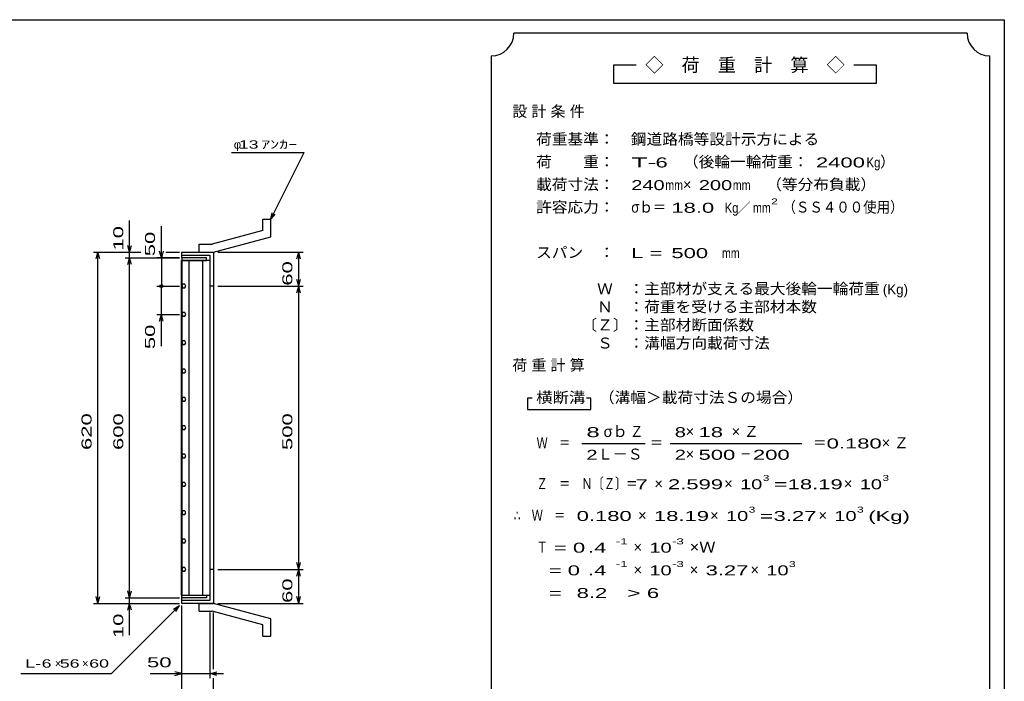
# Model space of a CAD drawing. Units: millimetres, scale not verified. Extents: x -1456 to 1385, y -1026 to 843.
# Drawn here: x -353 to 1385, y -325 to 843 of the extents above; entities that cross this region are included whole.
import ezdxf
from ezdxf.enums import TextEntityAlignment as Align

# ---------------------------------------------------------------- set-up
doc = ezdxf.new("R2010")
doc.units = ezdxf.units.MM
doc.header["$LTSCALE"] = 8
for name, color, linetype, lineweight in [('0_2', 150, 'Continuous', 25), ('16', 3, 'Continuous', 25), ('19', 6, 'Continuous', 25), ('22', 4, 'Continuous', 25), ('24', 2, 'Continuous', 25)]:
    doc.layers.add(name, color=color, linetype=linetype, lineweight=lineweight)
doc.styles.add('ベクトル', font='')
doc.styles.get('ベクトル').set_extended_font_data('ベクトル')

msp = doc.modelspace()

# ---------------------------------------------------------------- linework, layer by layer
at = {"layer": '0_2'}
for p, q in [((-1383.2, 842.8), (1384.8, 842.8)), ((1384.8, 842.8), (1384.8, -917.2))]:
    msp.add_line(p, q, dxfattribs=at)
at = {"layer": '16'}
for p, q in [((-67.7, -173), (-67.7, 418)), ((-67.7, 418), (-67, 418)), ((-23, 422.5), (-67, 422.5)), ((-67, 422.5), (-67, 418)), ((-67, 418), (-23, 418)), ((-67, 418), (-67, -173)), ((-17, 418), (-67, 418)), ((-54.5, 418), (-54.5, -173)), ((-29.5, -173), (-29.5, 418)), ((-23, 418), (-23, 422.5)), ((-17, -173), (-17, 418)), ((-65.146, 375.735), (-67, 372.475)), ((-67, 372.475), (-65.104, 369.24)), ((-61.396, 375.76), (-65.146, 375.735)), ((-65.104, 369.24), (-61.354, 369.265)), ((-59.5, 372.5), (-61.396, 375.76)), ((-61.354, 369.265), (-59.5, 372.525)), ((-65.146, 325.735), (-67, 322.475)), ((-67, 322.475), (-65.104, 319.24)), ((-61.396, 325.76), (-65.146, 325.735)), ((-65.104, 319.24), (-61.354, 319.265)), ((-59.5, 322.5), (-61.396, 325.76)), ((-61.354, 319.265), (-59.5, 322.525)), ((-65.146, 275.735), (-67, 272.475)), ((-67, 272.475), (-65.104, 269.24)), ((-61.396, 275.76), (-65.146, 275.735)), ((-65.104, 269.24), (-61.354, 269.265)), ((-59.5, 272.5), (-61.396, 275.76)), ((-61.354, 269.265), (-59.5, 272.525)), ((-65.146, 225.735), (-67, 222.475)), ((-67, 222.475), (-65.104, 219.24)), ((-61.396, 225.76), (-65.146, 225.735)), ((-65.104, 219.24), (-61.354, 219.265)), ((-59.5, 222.5), (-61.396, 225.76)), ((-61.354, 219.265), (-59.5, 222.525)), ((-65.146, 175.735), (-67, 172.475)), ((-61.396, 175.76), (-65.146, 175.735)), ((-59.5, 172.5), (-61.396, 175.76)), ((-67, 172.475), (-65.104, 169.24)), ((-65.104, 169.24), (-61.354, 169.265)), ((-61.354, 169.265), (-59.5, 172.525)), ((-65.146, 125.735), (-67, 122.475)), ((-67, 122.475), (-65.104, 119.24)), ((-61.396, 125.76), (-65.146, 125.735)), ((-59.5, 122.5), (-61.396, 125.76)), ((-61.354, 119.265), (-59.5, 122.525)), ((-65.104, 119.24), (-61.354, 119.265)), ((-65.146, 75.735), (-67, 72.475)), ((-67, 72.475), (-65.104, 69.24)), ((-61.396, 75.76), (-65.146, 75.735)), ((-59.5, 72.5), (-61.396, 75.76)), ((-61.354, 69.265), (-59.5, 72.525)), ((-65.104, 69.24), (-61.354, 69.265)), ((-65.146, 25.735), (-67, 22.475)), ((-67, 22.475), (-65.104, 19.24)), ((-61.396, 25.76), (-65.146, 25.735)), ((-65.104, 19.24), (-61.354, 19.265)), ((-59.5, 22.5), (-61.396, 25.76)), ((-61.354, 19.265), (-59.5, 22.525)), ((-65.146, -24.265), (-67, -27.525)), ((-67, -27.525), (-65.104, -30.76)), ((-61.396, -24.24), (-65.146, -24.265)), ((-65.104, -30.76), (-61.354, -30.735)), ((-59.5, -27.5), (-61.396, -24.24)), ((-61.354, -30.735), (-59.5, -27.475)), ((-65.146, -74.265), (-67, -77.525)), ((-67, -77.525), (-65.104, -80.76)), ((-61.396, -74.24), (-65.146, -74.265)), ((-65.104, -80.76), (-61.354, -80.735)), ((-59.5, -77.5), (-61.396, -74.24)), ((-61.354, -80.735), (-59.5, -77.475)), ((-65.146, -124.265), (-67, -127.525)), ((-67, -127.525), (-65.104, -130.76)), ((-61.396, -124.24), (-65.146, -124.265)), ((-65.104, -130.76), (-61.354, -130.735)), ((-59.5, -127.5), (-61.396, -124.24)), ((-61.354, -130.735), (-59.5, -127.475)), ((-67, -173), (-67.7, -173)), ((-67, -173), (-23, -173)), ((-67, -177.5), (-67, -173)), ((-67, -173), (-17, -173)), ((-23, -173), (-23, -177.5)), ((-23, -177.5), (-67, -177.5))]:
    msp.add_line(p, q, dxfattribs=at)
at = {"layer": '19'}
for p, q in [((76, 490.5), (90, 490.5)), ((76, 470.5), (76, 490.5)), ((90, 459.5), (90, 490.5)), ((76, 470.5), (-13, 446.5)), ((-11, 432.5), (90, 459.5)), ((-36, 446.5), (-13, 446.5)), ((-36, 432.5), (-36, 446.5)), ((-67, 422.5), (-67, 432.5)), ((-67, 432.5), (-12, 432.5)), ((-17, 426.5), (-67, 426.5)), ((-36, 432.5), (-11, 432.5)), ((-17, -181.5), (-17, 426.5)), ((-12, 432.5), (-11, 431.5)), ((-11, 431.5), (-11, -186.5)), ((-11, 372.5), (-17, 372.5)), ((-11, -127.5), (-17, -127.5)), ((-67, -187.5), (-67, -177.5)), ((-67, -181.5), (-17, -181.5)), ((-12, -187.5), (-67, -187.5)), ((-36, -187.5), (-11, -187.5)), ((-36, -201.5), (-36, -187.5)), ((-11, -186.5), (-12, -187.5)), ((90, -214.5), (-11, -187.5)), ((-36, -201.5), (-13, -201.5)), ((76, -225.5), (-13, -201.5)), ((76, -245.5), (76, -225.5)), ((90, -245.5), (90, -214.5)), ((76, -245.5), (90, -245.5))]:
    msp.add_line(p, q, dxfattribs=at)
at = {"layer": '22'}
for p, q in [((21, 608.5), (149, 608.5)), ((90, 490.5), (149, 608.5)), ((-159, 432.5), (-159, 488.5)), ((90, 490.5), (92.4, 502.18)), ((90, 490.5), (98, 499.3)), ((-103, 422.5), (-103, 478.5)), ((-159, 432.5), (-162.2, 444.5)), ((-159, 432.5), (-155.8, 444.5)), ((-103, 422.5), (-106.2, 434.5)), ((-99.8, 434.5), (-103, 422.5)), ((-223, 432.5), (-139, 432.5)), ((-218.2, 420.5), (-215, 432.5)), ((-211.8, 420.5), (-215, 432.5)), ((-215, -187.5), (-215, 432.5)), ((-167, 432.5), (-139, 432.5)), ((-167, 422.5), (-71, 422.5)), ((-162.2, 410.5), (-159, 422.5)), ((-159, 422.5), (-159, 432.5)), ((-155.8, 410.5), (-159, 422.5)), ((-159, -177.5), (-159, 422.5)), ((-71, 422.5), (-111, 422.5)), ((-103, 422.5), (-103, 372.5)), ((-95, 432.5), (-71, 432.5)), ((-95, 432.5), (-71, 432.5)), ((-3, 432.5), (147.4, 432.5)), ((136.2, 420.5), (139.4, 432.5)), ((142.6, 420.5), (139.4, 432.5)), ((139.4, 372.5), (139.4, 432.5)), ((139.4, 372.5), (136.2, 384.5)), ((139.4, 372.5), (142.6, 384.5)), ((-111, 372.5), (-71, 372.5)), ((-103, 322.5), (-103, 372.5)), ((-3, 372.5), (147.4, 372.5)), ((136.2, 360.5), (139.4, 372.5)), ((142.6, 360.5), (139.4, 372.5)), ((139.4, -127.5), (139.4, 372.5)), ((-111, 322.5), (-71, 322.5)), ((-106.2, 310.5), (-103, 322.5)), ((-99.8, 310.5), (-103, 322.5)), ((-103, 266.5), (-103, 322.5)), ((139.4, -127.5), (136.2, -115.5)), ((139.4, -127.5), (142.6, -115.5)), ((-3, -127.5), (147.4, -127.5)), ((136.2, -139.5), (139.4, -127.5)), ((142.6, -139.5), (139.4, -127.5)), ((139.4, -187.5), (139.4, -127.5)), ((-159, -177.5), (-162.2, -165.5)), ((-159, -177.5), (-155.8, -165.5)), ((-223, -187.5), (-71, -187.5)), ((-215, -187.5), (-218.2, -175.5)), ((-215, -187.5), (-211.8, -175.5)), ((-167, -177.5), (-71, -177.5)), ((-167, -187.5), (-71, -187.5)), ((-162.2, -199.5), (-159, -187.5)), ((-159, -187.5), (-159, -177.5)), ((-155.8, -199.5), (-159, -187.5)), ((-159, -243.5), (-159, -187.5)), ((-3, -187.5), (147.4, -187.5)), ((139.4, -187.5), (136.2, -175.5)), ((139.4, -187.5), (142.6, -175.5)), ((-191, -311.5), (-71, -191.5)), ((-81.4, -197.9), (-71, -191.5)), ((-77.4, -201.9), (-71, -191.5)), ((-67, -319.5), (-67, -191.5)), ((-67, -375.5), (-67, -191.5)), ((-17, -319.5), (-17, -203.696)), ((-11, -303.5), (-11, -203.696)), ((-351, -311.5), (-191, -311.5)), ((-123, -311.5), (-67, -311.5)), ((-67, -311.5), (-79, -308.3)), ((-79, -314.7), (-67, -311.5)), ((-67, -311.5), (-17, -311.5)), ((-17, -311.5), (-5, -308.3)), ((-5, -314.7), (-17, -311.5)), ((-17, -311.5), (7, -311.5)), ((-11, -375.5), (-11, -319.5))]:
    msp.add_line(p, q, dxfattribs=at)
msp.add_circle((-103, 372.5), 2.4, dxfattribs=at)
at = {"layer": '24', "color": 4}
for p, q in [((1319.2, 818.8), (519.2, 818.8)), ((479.2, 778.8), (479.2, -461.2)), ((1359.2, -461.2), (1359.2, 778.8)), ((735.2, 762.8), (695.2, 762.8)), ((695.2, 762.8), (695.2, 730.8)), ((1159.2, 762.8), (1119.2, 762.8)), ((1159.2, 730.8), (1159.2, 762.8)), ((695.2, 730.8), (1159.2, 730.8)), ((551.2, 174.8), (543.2, 174.8)), ((543.2, 174.8), (543.2, 154.8)), ((655.2, 174.8), (647.2, 174.8)), ((655.2, 154.8), (655.2, 174.8)), ((543.2, 154.8), (655.2, 154.8)), ((639.2, 94.8), (751.2, 94.8)), ((795.2, 94.8), (1027.2, 94.8))]:
    msp.add_line(p, q, dxfattribs=at)
for centre, start, end in [((479.2, 818.8), 270, 0), ((1359.2, 818.8), 180, 270)]:
    msp.add_arc(centre, 40, start, end, dxfattribs=at)

# ---------------------------------------------------------------- texts
at = {"layer": '22', "color": 2, "style": 'ベクトル'}
for s, p in [('φ', (25, 622.5)), ('×', (-291, -293.5)), ('×', (-243, -293.5))]:
    msp.add_text(s, height=14.66, dxfattribs=at).set_placement(p, align=Align.MIDDLE_LEFT)
for s, height, width, p in [(' 13 ', 14.66, 1.6, (25, 622.5)), ('ｱﾝｶｰ', 14.66, 1.6, (73, 622.5)), ('L-', 14.66, 1.6, (-343, -293.5)), (' 6 ', 14.66, 1.6, (-323, -293.5)), (' 56 ', 14.66, 1.6, (-291, -293.5)), (' 60 ', 14.66, 1.6, (-239, -293.5)), (' 50 ', 17.6, 1.65, (-139, -291.5))]:
    msp.add_text(s, height=height, dxfattribs=dict(at, width=width)).set_placement(p, align=Align.MIDDLE_LEFT)
at = {"layer": '22', "color": 2, "style": 'ベクトル', "width": 1.65}
for s, p in [(' 10 ', (-179, 424.5)), (' 50 ', (-123, 414.5)), (' 60 ', (119.4, 362.5)), (' 50 ', (-123, 250.5)), (' 620 ', (-235, 72.5)), (' 600 ', (-179, 72.5)), (' 500 ', (119.4, 72.5)), (' 60 ', (119.4, -197.5)), (' 10 ', (-179, -259.5))]:
    msp.add_text(s, height=17.6, rotation=90, dxfattribs=at).set_placement(p, align=Align.MIDDLE_LEFT)
at = {"layer": '24', "style": 'ベクトル'}
for s, height, p in [('◇\u3000荷\u3000重\u3000計\u3000算\u3000◇', 23.46, (751.2, 762.8)), ('）', 19.35, (1165.6, 592)), ('×', 19.35, (817.6, 552)), ('／', 17.6, (913.2, 510.8)), ('(Kg)', 17.6, (1170.4, 366.8)), ('σｂ', 19.35, (677.6, 116)), ('×', 19.35, (822.4, 116)), ('Ｌ－Ｓ', 19.35, (667.2, 76)), ('×', 19.35, (822.4, 76)), ('×', 19.35, (767.2, 24)), ('×', 19.35, (890.4, 24)), ('×', 19.35, (1101.6, 24)), ('×', 19.35, (738.4, -32)), ('×', 19.35, (865.6, -32)), ('×', 19.35, (1056.8, -32)), ('×', 19.35, (730.4, -88)), ('×', 19.35, (730.4, -128)), ('×', 19.35, (829.6, -128)), ('×', 19.35, (936.8, -128))]:
    msp.add_text(s, height=height, dxfattribs=at).set_placement(p, align=Align.MIDDLE_LEFT)
for s, height, width, p in [('荷重基準：\u3000', 19.35, 1.05, (558.4, 632)), ('鋼道路橋等設計示方による', 19.35, 1.05, (725.6, 632)), ('荷\u3000\u3000重：\u3000', 19.35, 1.05, (558.4, 592)), ('T-', 17.6, 2, (726.4, 590.8)), (' 6 ', 17.6, 1.65, (758.4, 590.8)), ('（後輪一輪荷重：', 19.35, 1.05, (817.6, 592)), (' 2400', 17.6, 1.65, (1041.6, 590.8)), ('Kg', 17.6, 0.85, (1141.6, 590.8)), ('載荷寸法：\u3000', 19.35, 1.05, (558.4, 552)), ('240', 17.6, 1.5, (726.4, 550.8)), ('200', 17.6, 1.5, (845.6, 550.8)), ('\u3000（等分布負載）', 19.35, 1.05, (936.8, 552)), ('mm', 17.6, 0.8, (786.4, 550.8)), ('mm', 17.6, 0.8, (905.6, 550.8)), ('許容応力：\u3000', 19.35, 1.05, (558.4, 512)), ('σｂ＝', 19.35, 0.9, (726.4, 512)), ('2', 10.56, 1.5, (973.2, 522)), ('（ＳＳ４００使用）', 19.35, 0.9, (993.2, 512)), (' 18.0', 17.6, 1.65, (786.4, 510.8)), ('Kg', 17.6, 0.85, (891.2, 510.8)), ('mm', 17.6, 0.8, (941.2, 510.8)), ('スパン\u3000：\u3000', 19.35, 1.05, (558.4, 432)), ('L =', 17.6, 1.65, (726.4, 430.8)), (' 500 ', 17.6, 1.65, (786.4, 430.8)), ('mm', 17.6, 0.8, (886.4, 430.8)), ('\u3000Ｗ\u3000：主部材が支える最大後輪一輪荷重', 19.35, 1.05, (638.4, 368)), ('\u3000Ｎ\u3000：荷重を受ける主部材本数', 19.35, 1.05, (638.4, 336)), ('〔Ｚ〕：主部材断面係数', 19.35, 1.05, (638.4, 304)), ('\u3000Ｓ\u3000：溝幅方向載荷寸法', 19.35, 1.05, (638.4, 272)), ('横断溝', 19.35, 1.1, (558.4, 176)), ('\u3000（溝幅＞載荷寸法Ｓの場合）', 19.35, 1.05, (641.6, 176)), ('8', 17.6, 1.8, (647.2, 114.8)), ('Ｚ', 19.35, 0.9, (724, 116)), ('8', 17.6, 1.5, (803.2, 114.8)), (' 18 ', 17.6, 1.65, (834.4, 114.8)), ('Ｗ\u3000＝', 19.35, 0.75, (559.2, 96)), ('＝', 19.35, 0.9, (759.2, 96)), ('＝', 19.35, 0.9, (1047.2, 96)), ('0.180', 17.6, 1.65, (1071.2, 94.8)), ('2', 17.6, 1.5, (647.2, 74.8)), ('2', 17.6, 1.5, (803.2, 74.8)), (' 500 ', 17.6, 1.65, (834.4, 74.8)), ('－', 19.35, 0.75, (918.4, 76)), (' 200 ', 17.6, 1.65, (930.4, 74.8)), ('Ｚ\u3000＝\u3000Ｎ〔Ｚ〕＝', 19.35, 0.75, (559.2, 24)), ('3', 10.56, 1.5, (958.4, 34)), ('3', 10.56, 1.5, (1169.6, 34)), (' 7 ', 17.6, 1.65, (723.2, 22.8)), ('2.599', 17.6, 1.65, (791.2, 22.8)), ('10', 17.6, 1.5, (918.4, 22.8)), ('=', 17.6, 1.7, (978.4, 22.8)), ('18.19', 17.6, 1.65, (1002.4, 22.8)), ('10', 17.6, 1.5, (1129.6, 22.8)), ('3', 10.56, 1.5, (933.6, -22)), ('3', 10.56, 1.5, (1124.8, -22)), ('∴\u3000Ｗ\u3000＝', 19.35, 0.75, (519.2, -32)), (' 0.180', 17.6, 1.65, (619.2, -33.2)), ('18.19', 17.6, 1.65, (766.4, -33.2)), ('10', 17.6, 1.5, (893.6, -33.2)), ('=', 17.6, 1.7, (953.6, -33.2)), ('3.27', 17.6, 1.65, (977.6, -33.2)), ('10', 17.6, 1.5, (1084.8, -33.2)), ('(Kg)', 17.6, 1.65, (1144.8, -33.2)), ('Ｔ', 19.35, 0.75, (559.2, -88)), (' = 0', 17.6, 1.65, (579.2, -89.2)), (' .4 ', 17.6, 1.65, (639.2, -89.2)), ('-1', 10.56, 1.65, (699.2, -78)), ('10', 17.6, 1.5, (758.4, -89.2)), ('-3', 10.56, 1.65, (798.4, -78)), ('×Ｗ', 19.35, 1.1, (829.6, -88)), ('  = 0', 17.6, 1.65, (559.2, -129.2)), (' .4 ', 17.6, 1.65, (639.2, -129.2)), ('-1', 10.56, 1.65, (699.2, -118)), ('10', 17.6, 1.5, (758.4, -129.2)), ('-3', 10.56, 1.65, (798.4, -118)), ('3.27', 17.6, 1.65, (857.6, -129.2)), ('10', 17.6, 1.5, (964.8, -129.2)), ('3', 10.56, 1.5, (1004.8, -118)), ('  =', 17.6, 1.65, (559.2, -169.2)), (' 8.2', 17.6, 1.65, (619.2, -169.2)), ('>', 17.6, 1.7, (719.2, -169.2)), (' 6 ', 17.6, 1.65, (743.2, -169.2))]:
    msp.add_text(s, height=height, dxfattribs=dict(at, width=width)).set_placement(p, align=Align.MIDDLE_LEFT)
at = {"layer": '24', "char_height": 19.35, "attachment_point": 4, "style": 'ベクトル'}
for s, insert in [('\\T1.28;設計条件', (516.4, 680)), ('\\T1.28;荷重計算', (516.4, 232)), ('\\T1.42;×Ｚ', (903.6, 116)), ('\\T1.42;×Ｚ', (1168.4, 96))]:
    msp.add_mtext(s, dxfattribs=dict(at, insert=insert))

doc.saveas('drawing.dxf')
